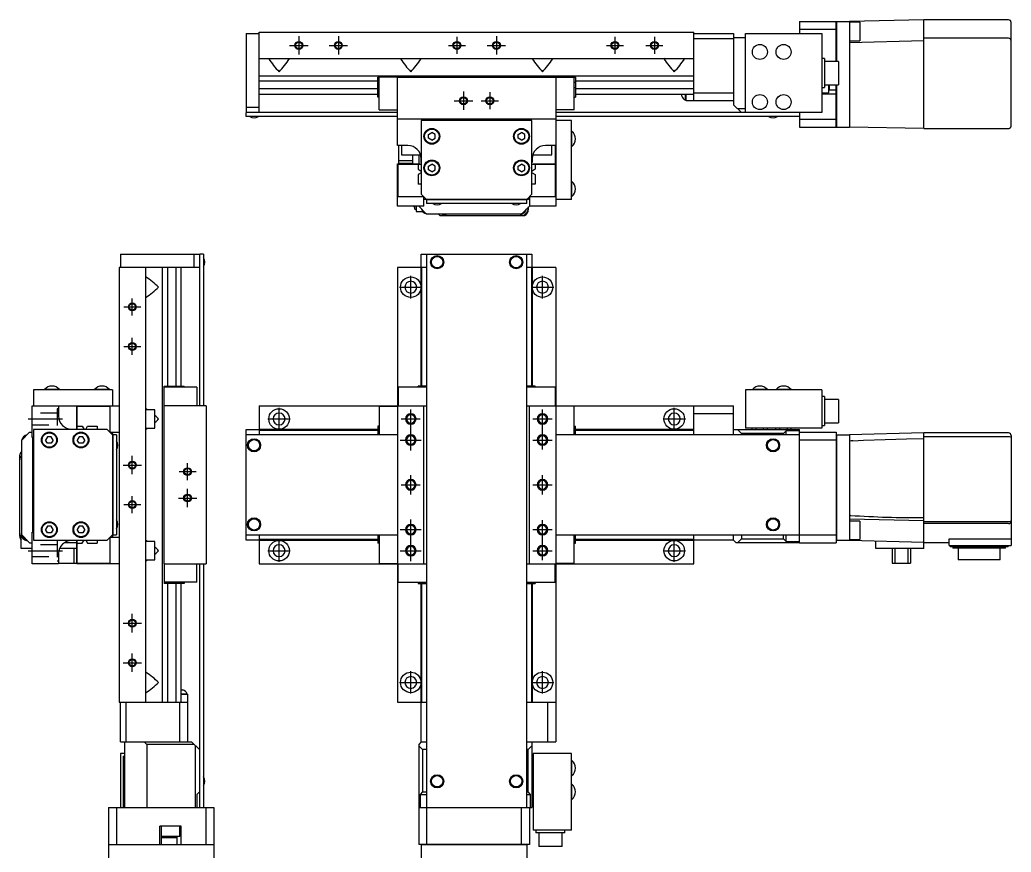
# Model space of a CAD drawing. Extents: x 0 to 766, y -8 to 482.
# Drawn here: x 0 to 376.3, y 166.3 to 482.2 of the extents above; entities that cross this region are included whole.
import ezdxf

# ---------------------------------------------------------------- set-up
doc = ezdxf.new("R2010")
doc.units = 0
doc.header["$LTSCALE"] = 0.5
doc.linetypes.add('CENTER', pattern=[50.8, 31.75, -6.35, 6.35, -6.35])
doc.linetypes.add('DASHED', pattern=[19.05, 12.7, -6.35])
for name, color, linetype in [('MSM_CENTER', 1, 'CENTER'), ('MSM_CONTINUOUS', 7, 'CONTINUOUS'), ('MSM_DASHED', 4, 'DASHED'), ('MSM_NARROW', 5, 'CONTINUOUS')]:
    doc.layers.add(name, color=color, linetype=linetype)

msp = doc.modelspace()

# ---------------------------------------------------------------- linework, layer by layer
at = {"layer": 'MSM_CENTER'}
for p, q in [((105.91, 475.98), (105.91, 468.98)), ((120.91, 475.98), (120.91, 468.98)), ((165.91, 475.7), (165.91, 469.25)), ((180.91, 475.98), (180.91, 468.98)), ((225.91, 475.7), (225.91, 469.25)), ((240.91, 475.7), (240.91, 469.25)), ((102.41, 472.48), (109.41, 472.48)), ((117.41, 472.48), (124.41, 472.48)), ((162.68, 472.48), (169.14, 472.48)), ((177.41, 472.48), (184.41, 472.48)), ((222.68, 472.48), (229.14, 472.48)), ((237.68, 472.48), (244.14, 472.48)), ((168.41, 454.98), (168.41, 447.98)), ((178.41, 454.7), (178.41, 448.25)), ((164.91, 451.48), (171.91, 451.48)), ((175.18, 451.48), (181.64, 451.48)), ((148.41, 376.47), (148.41, 384.97)), ((198.41, 376.47), (198.41, 384.97)), ((144.16, 380.72), (152.66, 380.72)), ((194.16, 380.72), (202.66, 380.72)), ((42.7, 369.99), (42.7, 376.45)), ((39.47, 373.22), (45.93, 373.22)), ((42.7, 354.99), (42.7, 361.45)), ((39.47, 358.22), (45.93, 358.22)), ((98.41, 326.47), (98.41, 334.97)), ((248.41, 326.47), (248.41, 334.97)), ((148.41, 318.72), (148.41, 334.34)), ((198.41, 319.1), (198.41, 334.34)), ((3.2, 330.72), (16.2, 330.72)), ((94.16, 330.72), (102.66, 330.72)), ((144.79, 330.72), (152.03, 330.72)), ((194.79, 330.72), (202.03, 330.72)), ((244.16, 330.72), (252.66, 330.72)), ((144.41, 322.72), (152.41, 322.72)), ((194.79, 322.72), (202.03, 322.72)), ((42.7, 309.72), (42.7, 316.72)), ((39.2, 313.22), (46.2, 313.22)), ((63.7, 307.49), (63.7, 313.95)), ((60.47, 310.72), (66.93, 310.72)), ((148.41, 302.1), (148.41, 309.34)), ((198.41, 302.1), (198.41, 309.34)), ((144.79, 305.72), (152.03, 305.72)), ((194.79, 305.72), (202.03, 305.72)), ((42.7, 294.99), (42.7, 301.45)), ((63.7, 297.22), (63.7, 304.22)), ((39.47, 298.22), (45.93, 298.22)), ((60.2, 300.72), (67.2, 300.72)), ((148.41, 276.72), (148.41, 292.72)), ((198.41, 277.1), (198.41, 292.34)), ((144.41, 288.72), (152.41, 288.72)), ((194.79, 288.72), (202.03, 288.72)), ((98.41, 276.47), (98.41, 284.97)), ((248.41, 276.47), (248.41, 284.97)), ((3.2, 280.72), (16.2, 280.72)), ((94.16, 280.72), (102.66, 280.72)), ((144.41, 280.72), (152.41, 280.72)), ((194.79, 280.72), (202.03, 280.72)), ((244.16, 280.72), (252.66, 280.72)), ((42.7, 249.72), (42.7, 256.72)), ((39.2, 253.22), (46.2, 253.22)), ((42.7, 234.72), (42.7, 241.72)), ((39.2, 238.22), (46.2, 238.22)), ((148.41, 226.47), (148.41, 234.97)), ((198.41, 226.47), (198.41, 234.97)), ((144.16, 230.72), (152.66, 230.72)), ((194.16, 230.72), (202.66, 230.72))]:
    msp.add_line(p, q, dxfattribs=at)
at = {"layer": 'MSM_CONTINUOUS'}
for p, q in [((343.11, 482.18), (314.91, 481.48)), ((375.31, 482.18), (343.11, 482.18)), ((343.11, 440.98), (343.11, 482.18)), ((295.91, 481.48), (309.91, 481.48)), ((295.91, 481.48), (295.91, 476.98)), ((309.91, 478.48), (295.91, 478.48)), ((309.91, 481.38), (310.01, 481.48)), ((309.91, 466.4), (309.91, 481.48)), ((310.01, 481.48), (314.91, 481.48)), ((310.01, 481.48), (310.01, 466.4)), ((314.91, 481.48), (314.91, 441.48)), ((318.91, 481.24), (314.91, 481.24)), ((318.91, 481.24), (318.91, 474.24)), ((376.31, 441.98), (376.31, 481.18)), ((85.91, 476.98), (90.91, 476.98)), ((85.91, 476.98), (85.91, 446.98)), ((90.91, 477.48), (255.91, 477.48)), ((90.91, 446.98), (90.91, 477.48)), ((255.91, 451.48), (255.91, 477.48)), ((255.91, 476.98), (270.91, 476.98)), ((270.91, 474.98), (255.91, 474.98)), ((270.91, 476.98), (270.91, 449.98)), ((270.91, 475.48), (275.41, 475.48)), ((275.41, 446.98), (275.41, 476.98)), ((275.41, 476.98), (304.41, 476.98)), ((304.41, 476.98), (304.41, 446.98)), ((314.91, 474.24), (318.91, 474.24)), ((343.11, 474.18), (314.91, 473.48)), ((375.31, 475.18), (343.11, 475.18)), ((90.91, 467.48), (255.91, 467.48)), ((94.67, 467.48), (94.51, 467.35)), ((102.15, 467.48), (102.31, 467.35)), ((144.67, 467.48), (144.51, 467.35)), ((152.15, 467.48), (152.31, 467.35)), ((194.67, 467.48), (194.51, 467.35)), ((202.15, 467.48), (202.31, 467.35)), ((244.67, 467.48), (244.51, 467.35)), ((252.15, 467.48), (252.31, 467.35)), ((305.41, 467.48), (304.41, 467.48)), ((305.41, 467.48), (305.41, 456.48)), ((310.71, 466.4), (305.41, 466.4)), ((310.71, 466.4), (310.71, 457.55)), ((90.91, 460.98), (255.91, 460.98)), ((135.91, 452.78), (135.91, 460.38)), ((143.41, 460.38), (135.91, 460.38)), ((136.41, 447.98), (136.41, 460.38)), ((143.41, 460.48), (203.41, 460.48)), ((143.41, 434.48), (143.41, 460.48)), ((203.41, 460.48), (203.41, 411.48)), ((203.41, 460.38), (210.91, 460.38)), ((210.41, 447.98), (210.41, 460.38)), ((210.91, 460.38), (210.91, 452.78)), ((90.91, 459.01), (135.91, 459.01)), ((135.91, 455.94), (90.91, 455.94)), ((136.41, 458.5), (135.91, 458.5)), ((136.41, 456.45), (135.91, 456.45)), ((210.41, 458.5), (210.91, 458.5)), ((210.41, 456.45), (210.91, 456.45)), ((210.91, 459.01), (255.91, 459.01)), ((255.91, 455.94), (210.91, 455.94)), ((304.41, 456.48), (305.41, 456.48)), ((305.41, 457.55), (310.71, 457.55)), ((306.91, 457.55), (306.91, 454.48)), ((306.91, 456.48), (307.41, 456.48)), ((306.91, 455.58), (309.91, 455.58)), ((307.41, 455.58), (307.41, 457.55)), ((309.91, 441.48), (309.91, 457.55)), ((310.01, 457.55), (310.01, 441.48)), ((90.91, 453.98), (135.91, 453.98)), ((136.41, 452.78), (135.91, 452.78)), ((210.41, 452.78), (210.91, 452.78)), ((210.91, 453.98), (255.91, 453.98)), ((251.26, 453.25), (251.26, 453.98)), ((252.71, 451.63), (252.71, 453.98)), ((252.71, 451.63), (252.91, 451.63)), ((252.91, 451.48), (252.91, 453.98)), ((255.91, 454.48), (270.91, 454.48)), ((304.41, 454.48), (306.91, 454.48)), ((309.91, 453.98), (304.41, 453.98)), ((85.91, 448.98), (90.91, 448.98)), ((136.41, 447.98), (143.41, 447.98)), ((210.41, 447.98), (203.41, 447.98)), ((270.91, 451.48), (252.91, 451.48)), ((270.91, 449.98), (273.91, 446.98)), ((272.41, 448.48), (275.41, 448.48)), ((85.91, 446.88), (86.01, 446.98)), ((143.41, 446.98), (85.91, 446.98)), ((85.91, 445.48), (85.91, 446.88)), ((143.41, 445.48), (85.91, 445.48)), ((203.41, 444.48), (143.41, 444.48)), ((155.41, 444.48), (155.41, 444.18)), ((155.41, 444.18), (191.41, 444.18)), ((191.41, 444.18), (191.41, 444.48)), ((304.41, 446.98), (203.41, 446.98)), ((295.91, 445.48), (203.41, 445.48)), ((295.91, 446.88), (295.81, 446.98)), ((295.91, 446.98), (295.91, 441.48)), ((295.91, 444.48), (309.91, 444.48)), ((194.41, 443.98), (152.41, 443.98)), ((152.41, 443.98), (152.41, 415.98)), ((194.41, 415.98), (194.41, 443.98)), ((209.41, 443.98), (203.41, 443.98)), ((209.41, 413.98), (209.41, 443.98)), ((295.91, 441.48), (309.91, 441.48)), ((310.01, 441.48), (309.91, 441.58)), ((310.01, 441.48), (314.96, 441.48)), ((343.11, 440.98), (314.91, 441.48)), ((343.11, 440.98), (375.31, 440.98)), ((375.31, 440.98), (375.36, 440.98)), ((375.36, 440.98), (375.41, 440.98)), ((375.41, 440.98), (375.45, 440.99)), ((375.45, 440.99), (375.5, 440.99)), ((375.5, 440.99), (375.55, 441)), ((375.55, 441), (375.59, 441.02)), ((375.59, 441.02), (375.64, 441.03)), ((375.64, 441.03), (375.67, 441.04)), ((375.67, 441.04), (375.7, 441.05)), ((375.7, 441.05), (375.73, 441.07)), ((375.73, 441.07), (375.76, 441.08)), ((375.76, 441.08), (375.79, 441.1)), ((375.79, 441.1), (375.82, 441.11)), ((375.82, 441.11), (375.84, 441.13)), ((375.84, 441.13), (375.87, 441.15)), ((375.87, 441.15), (375.9, 441.17)), ((375.9, 441.17), (375.93, 441.19)), ((375.93, 441.19), (375.95, 441.21)), ((375.95, 441.21), (375.98, 441.23)), ((375.98, 441.23), (376, 441.25)), ((376, 441.25), (376.02, 441.27)), ((376.02, 441.27), (376.05, 441.3)), ((376.05, 441.3), (376.07, 441.32)), ((376.07, 441.32), (376.09, 441.35)), ((376.09, 441.35), (376.11, 441.37)), ((376.11, 441.37), (376.13, 441.4)), ((376.13, 441.4), (376.15, 441.43)), ((376.15, 441.43), (376.17, 441.46)), ((376.17, 441.46), (376.19, 441.5)), ((376.19, 441.5), (376.21, 441.54)), ((376.21, 441.54), (376.23, 441.57)), ((376.23, 441.57), (376.24, 441.61)), ((376.24, 441.61), (376.26, 441.65)), ((376.26, 441.65), (376.27, 441.69)), ((376.27, 441.69), (376.28, 441.73)), ((376.28, 441.73), (376.29, 441.76)), ((376.29, 441.79), (376.3, 441.82)), ((376.29, 441.76), (376.29, 441.79)), ((376.3, 441.85), (376.31, 441.88)), ((376.3, 441.82), (376.3, 441.85)), ((376.31, 441.97), (376.31, 441.98)), ((376.31, 441.94), (376.31, 441.97)), ((376.31, 441.91), (376.31, 441.94)), ((376.31, 441.88), (376.31, 441.91)), ((155.16, 438.7), (156.41, 439.42)), ((155.16, 437.25), (155.16, 438.7)), ((156.41, 436.53), (155.16, 437.25)), ((157.66, 438.7), (156.41, 439.42)), ((156.41, 436.53), (157.66, 437.25)), ((157.66, 437.25), (157.66, 438.7)), ((189.16, 438.7), (190.41, 439.42)), ((189.16, 437.25), (189.16, 438.7)), ((190.41, 436.53), (189.16, 437.25)), ((191.66, 438.7), (190.41, 439.42)), ((190.41, 436.53), (191.66, 437.25)), ((191.66, 437.25), (191.66, 438.7)), ((209.57, 439.83), (209.41, 439.83)), ((209.57, 434.13), (209.57, 439.83)), ((147.31, 434.48), (143.41, 434.48)), ((143.71, 434.48), (143.71, 427.68)), ((144.91, 434.48), (144.91, 430.98)), ((203.41, 434.48), (199.51, 434.48)), ((201.91, 430.98), (201.91, 434.48)), ((203.31, 427.48), (203.31, 434.48)), ((209.41, 434.13), (209.57, 434.13)), ((144.91, 430.98), (151.91, 430.98)), ((149.21, 427.48), (149.21, 430.98)), ((151.41, 430.98), (151.41, 427.48)), ((151.91, 430.98), (151.91, 431.43)), ((152.31, 427.98), (152.31, 429.48)), ((194.51, 429.48), (194.51, 427.98)), ((194.91, 431.43), (194.91, 430.98)), ((194.91, 430.98), (201.91, 430.98)), ((143.41, 427.48), (152.01, 427.48)), ((143.41, 411.48), (143.41, 427.48)), ((143.61, 414.98), (143.61, 427.38)), ((143.61, 427.38), (152.41, 427.38)), ((149.21, 428.68), (143.71, 428.68)), ((149.21, 427.68), (143.71, 427.68)), ((144.91, 427.48), (144.91, 427.68)), ((151.21, 427.38), (151.21, 425.5)), ((151.21, 425.5), (152.41, 424.81)), ((152.01, 427.48), (152.01, 427.38)), ((152.31, 427.98), (152.41, 427.98)), ((155.16, 426.7), (156.41, 427.42)), ((155.16, 425.25), (155.16, 426.7)), ((156.41, 424.53), (155.16, 425.25)), ((157.66, 426.7), (156.41, 427.42)), ((156.41, 424.53), (157.66, 425.25)), ((157.66, 425.25), (157.66, 426.7)), ((189.16, 426.7), (190.41, 427.42)), ((189.16, 425.25), (189.16, 426.7)), ((190.41, 424.53), (189.16, 425.25)), ((191.66, 426.7), (190.41, 427.42)), ((190.41, 424.53), (191.66, 425.25)), ((191.66, 425.25), (191.66, 426.7)), ((194.41, 427.98), (194.51, 427.98)), ((194.41, 427.38), (203.21, 427.38)), ((195.61, 425.5), (194.42, 424.81)), ((194.81, 427.48), (203.41, 427.48)), ((194.81, 427.38), (194.81, 427.48)), ((195.61, 427.38), (195.61, 425.5)), ((203.21, 427.38), (203.21, 414.98)), ((152.41, 424.14), (151.21, 423.45)), ((151.21, 423.45), (151.21, 419.78)), ((194.42, 424.14), (195.61, 423.45)), ((195.61, 423.45), (195.61, 419.78)), ((152.41, 419.78), (151.21, 419.78)), ((195.61, 419.78), (194.41, 419.78)), ((209.57, 420.83), (209.41, 420.83)), ((209.57, 415.13), (209.57, 420.83)), ((153.41, 414.98), (143.61, 414.98)), ((152.41, 415.98), (154.41, 413.98)), ((153.41, 414.78), (153.61, 414.78)), ((153.41, 411.48), (153.41, 414.78)), ((192.91, 413.98), (153.41, 413.98)), ((154.41, 413.98), (154.41, 412.48)), ((192.41, 413.98), (194.41, 415.98)), ((192.41, 412.48), (192.41, 413.98)), ((193.41, 414.48), (192.91, 413.98)), ((193.21, 414.78), (193.41, 414.78)), ((203.21, 414.98), (193.41, 414.98)), ((193.41, 414.78), (193.41, 411.48)), ((209.41, 413.98), (203.41, 413.98)), ((209.41, 415.13), (209.57, 415.13)), ((153.41, 411.48), (143.41, 411.48)), ((149.41, 411.48), (149.41, 411.3)), ((149.41, 411.3), (149.91, 411.3)), ((149.91, 410.3), (149.91, 411.48)), ((149.91, 410.3), (150.41, 410.3)), ((150.41, 411.48), (150.41, 409.48)), ((154.41, 408.48), (151.41, 411.48)), ((192.41, 413.88), (154.41, 413.88)), ((192.41, 412.48), (154.41, 412.48)), ((190.41, 408.48), (193.41, 411.48)), ((193.11, 410.28), (193.11, 411.18)), ((203.41, 411.48), (193.41, 411.48)), ((150.41, 409.48), (152.91, 409.48)), ((190.41, 408.48), (154.41, 408.48)), ((159.46, 407.98), (191.59, 407.98)), ((160.99, 407.98), (161.09, 408.05)), ((161.09, 408.05), (161.51, 408.36)), ((161.51, 408.36), (161.59, 408.4)), ((161.59, 408.4), (161.65, 408.42)), ((161.65, 408.42), (161.7, 408.44)), ((161.7, 408.44), (161.74, 408.45)), ((161.74, 408.45), (161.77, 408.46)), ((161.77, 408.46), (161.8, 408.46)), ((161.8, 408.46), (161.82, 408.47)), ((161.82, 408.47), (161.84, 408.47)), ((161.84, 408.47), (161.85, 408.47)), ((161.85, 408.47), (161.86, 408.47)), ((161.86, 408.47), (161.87, 408.47)), ((161.87, 408.47), (161.88, 408.47)), ((161.88, 408.47), (161.88, 408.47)), ((161.88, 408.47), (161.88, 408.47)), ((161.88, 408.47), (161.89, 408.47)), ((161.89, 408.47), (161.89, 408.48)), ((161.89, 408.48), (161.89, 408.48)), ((161.89, 408.48), (161.89, 408.48)), ((161.89, 408.48), (161.89, 408.48)), ((161.89, 408.48), (161.9, 408.48)), ((161.9, 408.48), (161.9, 408.48)), ((161.9, 408.48), (161.9, 408.48)), ((161.9, 408.48), (161.9, 408.48)), ((161.9, 408.48), (161.9, 408.48)), ((161.9, 408.48), (161.9, 408.48)), ((161.9, 408.48), (161.9, 408.48)), ((161.9, 408.48), (161.9, 408.48)), ((161.9, 408.48), (161.9, 408.48)), ((161.9, 408.48), (161.9, 408.48)), ((161.9, 408.48), (161.9, 408.48)), ((161.9, 408.48), (161.9, 408.48)), ((161.9, 408.48), (161.9, 408.48)), ((161.9, 408.48), (161.91, 408.48)), ((161.91, 408.48), (161.91, 408.48)), ((161.91, 408.48), (161.91, 408.48)), ((161.91, 408.48), (161.91, 408.48)), ((161.91, 408.48), (161.91, 408.48)), ((161.91, 408.48), (161.91, 408.48)), ((161.91, 408.48), (161.91, 408.48)), ((161.91, 408.48), (161.91, 408.48)), ((161.91, 408.48), (161.91, 408.48)), ((161.91, 408.48), (161.91, 408.48)), ((161.91, 408.48), (161.91, 408.48)), ((161.91, 408.48), (161.91, 408.48)), ((189.91, 408.48), (189.91, 408.48)), ((189.91, 408.48), (189.91, 408.48)), ((189.91, 408.48), (189.91, 408.48)), ((189.91, 408.48), (189.92, 408.48)), ((189.92, 408.48), (189.92, 408.48)), ((189.92, 408.48), (189.92, 408.48)), ((189.92, 408.48), (189.92, 408.48)), ((189.92, 408.48), (189.92, 408.48)), ((189.92, 408.48), (189.92, 408.48)), ((189.92, 408.48), (189.92, 408.48)), ((189.92, 408.48), (189.92, 408.48)), ((189.92, 408.48), (189.92, 408.48)), ((189.92, 408.48), (189.92, 408.48)), ((189.92, 408.48), (189.92, 408.48)), ((189.92, 408.48), (189.92, 408.48)), ((189.92, 408.48), (189.93, 408.48)), ((189.93, 408.48), (189.93, 408.48)), ((189.93, 408.48), (189.93, 408.48)), ((189.93, 408.48), (189.93, 408.48)), ((189.93, 408.48), (189.93, 408.48)), ((189.93, 408.48), (189.93, 408.48)), ((189.93, 408.48), (189.94, 408.48)), ((189.94, 408.48), (189.94, 408.48)), ((189.94, 408.48), (189.94, 408.48)), ((189.94, 408.48), (189.94, 408.47)), ((189.94, 408.47), (189.95, 408.47)), ((189.95, 408.47), (189.95, 408.47)), ((189.95, 408.47), (189.95, 408.47)), ((189.95, 408.47), (189.96, 408.47)), ((189.96, 408.47), (189.96, 408.47)), ((189.96, 408.47), (189.97, 408.47)), ((189.97, 408.47), (189.98, 408.47)), ((189.98, 408.47), (189.99, 408.47)), ((189.99, 408.47), (190.02, 408.47)), ((190.02, 408.47), (190.05, 408.47)), ((190.05, 408.47), (190.08, 408.46)), ((190.08, 408.46), (190.13, 408.45)), ((190.13, 408.45), (190.36, 408.38)), ((190.36, 408.38), (190.64, 408.24)), ((190.64, 408.24), (190.86, 408.09)), ((190.86, 408.09), (191.02, 407.98)), ((38.2, 393.22), (38.2, 388.22)), ((38.2, 393.22), (68.2, 393.22)), ((66.2, 388.22), (66.2, 393.22)), ((68.3, 393.22), (68.2, 393.12)), ((68.2, 393.22), (68.2, 335.72)), ((69.7, 393.22), (68.3, 393.22)), ((69.7, 393.22), (69.7, 335.72)), ((152.41, 388.22), (152.41, 393.22)), ((152.41, 393.22), (194.41, 393.22)), ((154.41, 393.22), (154.41, 169.22)), ((192.41, 183.22), (192.41, 393.22)), ((194.41, 393.22), (194.41, 388.22)), ((37.7, 388.22), (37.7, 223.22)), ((68.2, 388.22), (37.7, 388.22)), ((47.7, 388.22), (47.7, 223.22)), ((54.2, 223.22), (54.2, 388.22)), ((56.16, 343.22), (56.16, 388.22)), ((59.24, 388.22), (59.24, 343.22)), ((61.2, 343.22), (61.2, 388.22)), ((154.41, 388.22), (143.41, 388.22)), ((143.41, 388.22), (143.41, 223.22)), ((152.31, 343.22), (152.31, 388.22)), ((152.61, 343.22), (152.61, 388.22)), ((203.41, 388.22), (192.41, 388.22)), ((194.21, 388.22), (194.21, 343.22)), ((194.51, 388.22), (194.51, 343.22)), ((203.41, 388.22), (203.41, 208.22)), ((47.7, 384.46), (47.83, 384.62)), ((47.7, 376.98), (47.83, 376.82)), ((54.8, 343.22), (62.4, 343.22)), ((54.8, 335.72), (54.8, 343.22)), ((67.2, 342.72), (54.8, 342.72)), ((56.68, 342.72), (56.68, 343.22)), ((58.72, 342.72), (58.72, 343.22)), ((62.4, 342.72), (62.4, 343.22)), ((67.2, 342.72), (67.2, 335.72)), ((154.41, 342.72), (143.61, 342.72)), ((143.61, 342.72), (143.61, 335.72)), ((154.41, 343.22), (151.21, 343.22)), ((151.21, 342.72), (151.21, 343.22)), ((195.61, 343.22), (192.41, 343.22)), ((203.21, 342.72), (192.41, 342.72)), ((195.61, 342.72), (195.61, 343.22)), ((203.21, 342.72), (203.21, 335.72)), ((5.2, 341.72), (5.2, 335.72)), ((35.2, 341.72), (5.2, 341.72)), ((15.05, 341.88), (9.35, 341.88)), ((9.35, 341.88), (9.35, 341.72)), ((15.05, 341.72), (15.05, 341.88)), ((34.05, 341.88), (28.35, 341.88)), ((28.35, 341.88), (28.35, 341.72)), ((34.05, 341.72), (34.05, 341.88)), ((35.2, 341.72), (35.2, 335.72)), ((275.41, 341.72), (275.41, 327.22)), ((304.41, 341.72), (275.41, 341.72)), ((283.76, 341.88), (278.06, 341.88)), ((278.06, 341.88), (278.06, 341.72)), ((283.76, 341.72), (283.76, 341.88)), ((292.76, 341.88), (287.06, 341.88)), ((287.06, 341.88), (287.06, 341.72)), ((292.76, 341.72), (292.76, 341.88)), ((304.41, 341.72), (304.41, 327.22)), ((305.41, 339.22), (304.41, 339.22)), ((305.41, 339.22), (305.41, 328.22)), ((4.7, 323.72), (4.7, 335.72)), ((4.7, 335.72), (37.7, 335.72)), ((14.7, 335.72), (14.7, 331.82)), ((21.7, 335.62), (14.7, 335.62)), ((21.7, 327.12), (21.7, 335.72)), ((21.8, 335.52), (34.2, 335.52)), ((21.8, 326.72), (21.8, 335.52)), ((34.2, 335.52), (34.2, 325.72)), ((70.7, 335.72), (54.7, 335.72)), ((54.7, 335.72), (54.7, 275.72)), ((70.7, 335.72), (70.7, 275.72)), ((90.91, 335.72), (90.91, 324.72)), ((90.91, 335.72), (154.41, 335.72)), ((136.41, 335.52), (136.41, 324.72)), ((136.41, 335.52), (143.41, 335.52)), ((153.41, 275.72), (153.41, 335.72)), ((192.41, 335.72), (270.91, 335.72)), ((193.41, 275.72), (193.41, 335.72)), ((210.41, 335.52), (203.41, 335.52)), ((210.41, 324.72), (210.41, 335.52)), ((255.91, 324.72), (255.91, 335.72)), ((270.91, 324.72), (270.91, 335.72)), ((310.71, 338.15), (305.41, 338.15)), ((310.71, 338.15), (310.71, 329.3)), ((47.7, 334.46), (47.83, 334.62)), ((51.2, 334.22), (47.7, 334.22)), ((51.2, 327.22), (51.2, 334.22)), ((270.91, 332.72), (255.91, 332.72)), ((21.8, 327.92), (23.68, 327.92)), ((23.68, 327.92), (24.36, 326.73)), ((25.04, 326.73), (25.72, 327.92)), ((25.72, 327.92), (29.4, 327.92)), ((29.4, 327.92), (29.4, 326.72)), ((136.41, 327.92), (135.91, 327.92)), ((135.91, 327.92), (135.91, 324.72)), ((210.41, 327.92), (210.91, 327.92)), ((210.91, 324.72), (210.91, 327.92)), ((304.41, 328.22), (305.41, 328.22)), ((305.41, 329.3), (310.71, 329.3)), ((3.7, 325.72), (0.7, 322.72)), ((3.7, 325.72), (4.7, 325.72)), ((5, 323.72), (4.7, 323.72)), ((5, 287.72), (5, 323.72)), ((5.2, 326.72), (5.2, 284.72)), ((33.2, 326.72), (5.2, 326.72)), ((10.48, 323.97), (9.76, 322.72)), ((11.92, 323.97), (10.48, 323.97)), ((12.64, 322.72), (11.92, 323.97)), ((19.7, 326.82), (21.2, 326.82)), ((21.2, 326.72), (21.2, 326.82)), ((21.8, 327.12), (21.7, 327.12)), ((22.48, 323.97), (21.76, 322.72)), ((23.92, 323.97), (22.48, 323.97)), ((24.64, 322.72), (23.92, 323.97)), ((35.2, 324.72), (33.2, 326.72)), ((34.4, 325.52), (34.4, 325.72)), ((34.4, 325.72), (37.7, 325.72)), ((34.7, 325.72), (35.2, 325.22)), ((35.2, 325.22), (35.2, 285.72)), ((36.7, 324.72), (35.2, 324.72)), ((35.3, 324.72), (35.3, 286.72)), ((36.7, 324.72), (36.7, 286.72)), ((47.7, 327.22), (51.2, 327.22)), ((47.7, 326.98), (47.83, 326.82)), ((85.91, 326.72), (90.91, 326.72)), ((85.91, 284.72), (85.91, 326.72)), ((143.41, 324.72), (85.91, 324.72)), ((90.91, 326.82), (135.91, 326.82)), ((90.91, 326.52), (135.91, 326.52)), ((295.91, 324.72), (203.41, 324.72)), ((210.91, 326.82), (255.91, 326.82)), ((210.91, 326.52), (255.91, 326.52)), ((270.91, 326.72), (295.91, 326.72)), ((272.41, 326.72), (273.91, 325.22)), ((289.91, 325.22), (273.91, 325.22)), ((273.91, 325.22), (273.91, 324.72)), ((304.41, 327.22), (275.41, 327.22)), ((278.02, 326.72), (278.02, 327.22)), ((279.47, 326.72), (279.47, 327.22)), ((282.35, 326.72), (282.35, 327.22)), ((283.8, 326.72), (283.8, 327.22)), ((287.02, 326.72), (287.02, 327.22)), ((288.47, 326.72), (288.47, 327.22)), ((290.91, 326.22), (289.91, 325.22)), ((289.91, 324.72), (289.91, 325.22)), ((290.91, 324.72), (290.91, 326.22)), ((295.91, 326.22), (290.91, 326.22)), ((291.35, 326.72), (291.35, 327.22)), ((292.8, 326.72), (292.8, 327.22)), ((295.91, 283.72), (295.91, 326.72)), ((295.91, 325.72), (309.91, 325.72)), ((309.91, 325.72), (309.91, 283.72)), ((310.01, 324.72), (309.91, 324.62)), ((310.01, 324.72), (314.91, 324.72)), ((310.01, 324.72), (310.01, 284.72)), ((343.11, 325.42), (314.91, 324.72)), ((314.91, 324.72), (314.91, 284.72)), ((375.31, 325.42), (343.11, 325.42)), ((343.11, 281.52), (343.11, 325.42)), ((375.31, 323.9), (343.11, 323.9)), ((376.15, 323.8), (376.24, 323.76)), ((376.24, 323.76), (376.31, 323.68)), ((376.31, 324.42), (376.31, 282.72)), ((376.31, 323.68), (376.31, 323.67)), ((0.7, 286.72), (0.7, 322.72)), ((10.48, 321.47), (9.76, 322.72)), ((11.92, 321.47), (10.48, 321.47)), ((12.64, 322.72), (11.92, 321.47)), ((22.48, 321.47), (21.76, 322.72)), ((23.92, 321.47), (22.48, 321.47)), ((24.64, 322.72), (23.92, 321.47)), ((309.91, 322.72), (295.91, 322.72)), ((314.91, 322.22), (315.01, 322.28)), ((316.24, 322.44), (320.3, 322.67)), ((320.3, 322.67), (328.43, 322.95)), ((328.43, 322.95), (336.56, 323.18)), ((336.56, 323.18), (343.11, 323.34)), ((0, 286.22), (0, 316.92)), ((314.93, 294.2), (314.91, 294.22)), ((315.03, 294.17), (314.93, 294.2)), ((315.18, 294.15), (315.03, 294.17)), ((315.31, 294.13), (315.18, 294.15)), ((10.48, 289.97), (9.76, 288.72)), ((11.92, 289.97), (10.48, 289.97)), ((12.64, 288.72), (11.92, 289.97)), ((22.48, 289.97), (21.76, 288.72)), ((23.92, 289.97), (22.48, 289.97)), ((24.64, 288.72), (23.92, 289.97)), ((343.11, 292.02), (314.91, 292.72)), ((318.91, 291.96), (314.91, 291.96)), ((318.91, 291.96), (318.91, 284.96)), ((343.11, 291.77), (375.31, 291.77)), ((375.31, 291.02), (343.11, 291.02)), ((376.12, 291.89), (376.22, 291.95)), ((376.22, 291.95), (376.29, 292.03)), ((376.29, 292.03), (376.31, 292.12)), ((0.5, 281.52), (0.5, 286.58)), ((3.7, 283.72), (0.7, 286.72)), ((4.7, 275.72), (4.7, 287.72)), ((4.7, 287.72), (5, 287.72)), ((10.48, 287.47), (9.76, 288.72)), ((11.92, 287.47), (10.48, 287.47)), ((12.64, 288.72), (11.92, 287.47)), ((22.48, 287.47), (21.76, 288.72)), ((23.92, 287.47), (22.48, 287.47)), ((24.64, 288.72), (23.92, 287.47)), ((33.2, 284.72), (35.2, 286.72)), ((35.2, 286.72), (36.7, 286.72)), ((85.91, 286.72), (143.41, 286.72)), ((90.91, 286.72), (90.91, 275.72)), ((135.91, 286.72), (135.91, 283.52)), ((136.41, 286.72), (136.41, 275.92)), ((203.41, 286.72), (309.91, 286.72)), ((210.41, 275.92), (210.41, 286.72)), ((210.91, 283.52), (210.91, 286.72)), ((255.91, 275.72), (255.91, 286.72)), ((270.91, 284.72), (270.91, 286.72)), ((273.91, 286.72), (273.91, 285.22)), ((289.91, 285.22), (289.91, 286.72)), ((290.91, 284.22), (290.91, 286.72)), ((3.7, 283.72), (4.7, 283.72)), ((5.2, 284.72), (33.2, 284.72)), ((21.7, 283.72), (16.84, 283.72)), ((21.2, 284.62), (19.7, 284.62)), ((21.2, 284.62), (21.2, 284.72)), ((21.7, 275.72), (21.7, 284.32)), ((21.7, 284.32), (21.8, 284.32)), ((21.8, 275.92), (21.8, 284.72)), ((21.8, 283.52), (23.68, 283.52)), ((23.68, 283.52), (24.36, 284.72)), ((25.04, 284.72), (25.72, 283.52)), ((25.72, 283.52), (29.4, 283.52)), ((29.4, 284.72), (29.4, 283.52)), ((34.2, 285.72), (34.2, 275.92)), ((34.4, 285.72), (34.4, 285.92)), ((37.7, 285.72), (34.4, 285.72)), ((47.7, 284.46), (47.83, 284.62)), ((51.2, 284.22), (47.7, 284.22)), ((51.2, 277.22), (51.2, 284.22)), ((90.91, 284.72), (85.91, 284.72)), ((135.91, 284.92), (90.91, 284.92)), ((135.91, 284.62), (90.91, 284.62)), ((136.41, 283.52), (135.91, 283.52)), ((210.41, 283.52), (210.91, 283.52)), ((255.91, 284.92), (210.91, 284.92)), ((255.91, 284.62), (210.91, 284.62)), ((270.91, 284.72), (255.91, 284.72)), ((270.91, 284.72), (271.91, 283.72)), ((295.81, 283.72), (271.91, 283.72)), ((273.91, 285.22), (272.41, 283.72)), ((273.91, 285.22), (289.91, 285.22)), ((289.91, 285.22), (290.91, 284.22)), ((290.91, 284.22), (295.81, 284.22)), ((295.81, 284.22), (295.91, 284.36)), ((295.81, 283.72), (295.81, 284.22)), ((295.91, 283.82), (295.81, 283.72)), ((295.91, 283.72), (309.91, 283.72)), ((309.91, 284.82), (310.01, 284.72)), ((310.01, 284.72), (314.91, 284.72)), ((314.91, 284.96), (318.91, 284.96)), ((314.91, 284.72), (343.11, 284.02)), ((324.96, 281.52), (324.96, 284.47)), ((352.81, 283.72), (343.11, 283.72)), ((352.81, 282.72), (352.81, 285.22)), ((352.81, 285.22), (376.31, 285.22)), ((352.81, 282.72), (376.31, 282.72)), ((353.17, 282.72), (353.17, 282.22)), ((375.16, 282.22), (375.16, 282.72)), ((4.7, 281.52), (0.5, 281.52)), ((14.7, 279.62), (14.7, 275.72)), ((21.7, 281.52), (15.08, 281.52)), ((20.5, 281.52), (20.5, 276.02)), ((21.5, 281.52), (21.5, 276.02)), ((343.11, 281.52), (324.96, 281.52)), ((331.11, 281.52), (331.11, 276.02)), ((332.11, 281.52), (332.11, 276.02)), ((337.11, 281.52), (337.11, 276.02)), ((338.11, 281.52), (338.11, 276.02)), ((375.16, 282.22), (353.17, 282.22)), ((354.17, 282.22), (354.17, 281.72)), ((374.16, 281.72), (354.17, 281.72)), ((356.17, 281.72), (356.17, 277.22)), ((372.16, 277.22), (372.16, 281.72)), ((374.16, 281.72), (374.16, 282.22)), ((14.7, 275.72), (4.7, 275.72)), ((14.7, 276.02), (21.5, 276.02)), ((21.7, 277.22), (21.5, 277.22)), ((37.7, 275.72), (21.7, 275.72)), ((34.2, 275.92), (21.8, 275.92)), ((47.7, 277.22), (51.2, 277.22)), ((47.7, 276.98), (47.83, 276.82)), ((54.7, 275.72), (70.7, 275.72)), ((54.8, 275.72), (54.8, 268.22)), ((67.2, 268.72), (67.2, 275.72)), ((68.2, 275.72), (68.2, 183.22)), ((69.7, 275.72), (69.7, 183.22)), ((90.91, 275.72), (154.41, 275.72)), ((136.41, 275.92), (143.41, 275.92)), ((143.61, 268.72), (143.61, 275.72)), ((192.41, 275.72), (255.91, 275.72)), ((203.21, 268.72), (203.21, 275.72)), ((210.41, 275.92), (203.41, 275.92)), ((331.11, 276.02), (338.11, 276.02)), ((372.16, 277.22), (356.17, 277.22)), ((67.2, 268.72), (54.8, 268.72)), ((62.4, 268.22), (54.8, 268.22)), ((56.16, 223.22), (56.16, 268.22)), ((56.68, 268.72), (56.68, 268.22)), ((58.72, 268.72), (58.72, 268.22)), ((59.24, 268.22), (59.24, 223.22)), ((61.2, 223.22), (61.2, 268.22)), ((62.4, 268.72), (62.4, 268.22)), ((143.61, 268.72), (154.41, 268.72)), ((151.21, 268.72), (151.21, 268.22)), ((151.21, 268.22), (154.41, 268.22)), ((152.31, 223.22), (152.31, 268.22)), ((152.61, 223.22), (152.61, 268.22)), ((192.41, 268.72), (203.21, 268.72)), ((192.41, 268.22), (195.61, 268.22)), ((194.21, 268.22), (194.21, 223.22)), ((194.51, 268.22), (194.51, 223.22)), ((195.61, 268.72), (195.61, 268.22)), ((47.7, 234.46), (47.83, 234.62)), ((47.7, 226.98), (47.83, 226.82)), ((61.2, 227.87), (61.92, 227.87)), ((61.2, 226.42), (63.55, 226.42)), ((61.2, 226.22), (63.7, 226.22)), ((63.55, 226.22), (63.55, 226.42)), ((63.7, 226.22), (63.7, 208.22)), ((37.7, 223.22), (63.7, 223.22)), ((38.2, 208.22), (38.2, 223.22)), ((40.2, 223.22), (40.2, 208.22)), ((60.7, 208.22), (60.7, 223.22)), ((143.41, 223.22), (154.41, 223.22)), ((152.41, 208.22), (152.41, 223.22)), ((192.41, 223.22), (203.41, 223.22)), ((200.41, 208.22), (200.41, 223.22)), ((38.2, 208.22), (65.2, 208.22)), ((39.7, 208.22), (39.7, 183.32)), ((47.2, 208.22), (48.2, 207.22)), ((48.2, 207.22), (48.2, 183.32)), ((66.2, 207.22), (48.2, 207.22)), ((68.2, 205.22), (65.2, 208.22)), ((152.41, 208.22), (151.41, 207.22)), ((151.41, 207.22), (151.41, 183.32)), ((152.41, 208.22), (154.41, 208.22)), ((192.41, 208.22), (203.41, 208.22)), ((194.41, 208.22), (194.41, 183.22)), ((39.7, 203.72), (38.2, 203.72)), ((38.2, 203.72), (38.2, 183.22)), ((66.7, 183.32), (66.7, 206.72)), ((152.91, 205.22), (151.41, 206.72)), ((152.91, 205.22), (152.91, 189.22)), ((154.41, 205.22), (152.91, 205.22)), ((192.91, 205.22), (192.41, 205.22)), ((194.41, 206.72), (192.91, 205.22)), ((192.91, 189.22), (192.91, 205.22)), ((209.41, 203.72), (194.91, 203.72)), ((194.91, 203.72), (194.91, 174.72)), ((209.41, 174.72), (209.41, 203.72)), ((39.2, 202.72), (39.2, 183.22)), ((39.2, 202.72), (39.7, 202.72)), ((194.41, 201.11), (194.91, 201.11)), ((194.41, 199.66), (194.91, 199.66)), ((209.57, 201.07), (209.41, 201.07)), ((209.57, 195.37), (209.57, 201.07)), ((194.41, 196.78), (194.91, 196.78)), ((194.41, 195.33), (194.91, 195.33)), ((194.41, 192.11), (194.91, 192.11)), ((209.41, 195.37), (209.57, 195.37)), ((209.57, 192.07), (209.41, 192.07)), ((209.57, 186.37), (209.57, 192.07)), ((68.2, 189.22), (67.2, 188.22)), ((67.2, 188.22), (67.2, 183.22)), ((152.91, 189.22), (151.91, 188.22)), ((151.91, 188.22), (151.91, 183.32)), ((151.91, 188.22), (154.41, 188.22)), ((152.91, 189.22), (154.41, 189.22)), ((192.41, 189.22), (192.91, 189.22)), ((192.41, 188.22), (193.91, 188.22)), ((193.91, 188.22), (192.91, 189.22)), ((193.91, 183.22), (193.91, 188.22)), ((194.41, 190.66), (194.91, 190.66)), ((194.41, 187.78), (194.91, 187.78)), ((194.41, 186.33), (194.91, 186.33)), ((209.41, 186.37), (209.57, 186.37)), ((33.7, 183.22), (33.7, 169.22)), ((33.7, 183.22), (73.7, 183.22)), ((36.7, 183.22), (36.7, 169.22)), ((39.8, 183.22), (39.7, 183.32)), ((39.7, 183.32), (67.2, 183.32)), ((48.2, 183.32), (48.24, 183.22)), ((66.66, 183.22), (66.7, 183.32)), ((68.3, 183.22), (68.2, 183.32)), ((70.7, 169.22), (70.7, 183.22)), ((73.7, 183.22), (73.7, 169.22)), ((151.41, 183.32), (151.91, 183.32)), ((151.41, 183.32), (151.51, 183.22)), ((151.41, 183.22), (194.41, 183.22)), ((151.41, 183.22), (151.41, 169.22)), ((151.91, 183.32), (152.05, 183.22)), ((190.41, 169.22), (190.41, 183.22)), ((193.41, 183.22), (193.41, 169.22)), ((61.2, 176.22), (53.2, 176.22)), ((53.2, 169.22), (53.2, 176.22)), ((53.7, 176.22), (53.7, 172.22)), ((60.7, 172.22), (60.7, 176.22)), ((61.2, 169.22), (61.2, 176.22)), ((209.41, 174.72), (194.91, 174.72)), ((195.91, 174.72), (195.91, 173.72)), ((206.91, 173.72), (195.91, 173.72)), ((196.99, 173.72), (196.99, 168.42)), ((205.84, 168.42), (205.84, 173.72)), ((206.91, 173.72), (206.91, 174.72)), ((60.7, 172.22), (53.7, 172.22)), ((53.74, 169.22), (53.74, 172.22)), ((59.59, 171.72), (53.74, 171.72)), ((58.7, 171.72), (58.7, 172.22)), ((59.59, 172.22), (59.59, 169.22)), ((33.8, 169.22), (33.7, 169.12)), ((33.7, 169.22), (73.7, 169.22)), ((33.7, 169.12), (33.7, 164.22)), ((73.7, 169.12), (33.7, 169.12)), ((73.7, 169.12), (73.6, 169.22)), ((73.7, 169.12), (73.7, 164.22)), ((193.41, 169.22), (151.41, 169.22)), ((152.51, 169.22), (152.41, 169.12)), ((152.41, 169.12), (152.41, 164.22)), ((192.41, 169.12), (152.41, 169.12)), ((192.41, 169.12), (192.31, 169.22)), ((192.41, 169.12), (192.41, 164.22)), ((205.84, 168.42), (196.99, 168.42))]:
    msp.add_line(p, q, dxfattribs=at)
for centre, radius in [((105.91, 472.48), 1.23), ((120.91, 472.48), 1.23), ((165.91, 472.48), 1.23), ((180.91, 472.48), 1.23), ((225.91, 472.48), 1.23), ((240.91, 472.48), 1.23), ((280.91, 469.98), 2.85), ((289.91, 469.98), 2.85), ((168.41, 451.48), 1.23), ((178.41, 451.48), 1.23), ((280.91, 450.98), 2.85), ((289.91, 450.98), 2.85), ((156.41, 437.98), 3), ((156.41, 437.98), 2.75), ((190.41, 437.98), 3), ((190.41, 437.98), 2.75), ((156.41, 425.98), 3), ((156.41, 425.98), 2.75), ((190.41, 425.98), 3), ((190.41, 425.98), 2.75), ((158.41, 390.22), 2.5), ((158.41, 390.22), 2.15), ((188.41, 390.22), 2.5), ((188.41, 390.22), 2.15), ((148.41, 380.72), 3.9), ((198.41, 380.72), 3.9), ((42.7, 373.22), 1.23), ((42.7, 358.22), 1.23), ((98.41, 330.72), 3.9), ((248.41, 330.72), 3.9), ((11.2, 322.72), 3), ((11.2, 322.72), 2.75), ((23.2, 322.72), 3), ((23.2, 322.72), 2.75), ((88.91, 320.72), 2.5), ((88.91, 320.72), 2.15), ((285.91, 320.72), 2.5), ((285.91, 320.72), 2.15), ((42.7, 313.22), 1.23), ((63.7, 310.72), 1.23), ((63.7, 300.72), 1.23), ((42.7, 298.22), 1.23), ((11.2, 288.72), 3), ((11.2, 288.72), 2.75), ((23.2, 288.72), 3), ((23.2, 288.72), 2.75), ((88.91, 290.72), 2.5), ((88.91, 290.72), 2.15), ((285.91, 290.72), 2.5), ((285.91, 290.72), 2.15), ((98.41, 280.72), 3.9), ((248.41, 280.72), 3.9), ((42.7, 253.22), 1.23), ((42.7, 238.22), 1.23), ((148.41, 230.72), 3.9), ((198.41, 230.72), 3.9), ((158.41, 193.22), 2.5), ((188.41, 193.22), 2.5), ((158.41, 193.22), 2.15), ((188.41, 193.22), 2.15)]:
    msp.add_circle(centre, radius, dxfattribs=at)
at = {"layer": 'MSM_CONTINUOUS', "extrusion": (0, 0, -1)}
for centre, radius in [((-148.41, 380.72), 2.25), ((-198.41, 380.72), 2.25), ((-98.41, 330.72), 2.25), ((-148.41, 330.72), 1.62), ((-198.41, 330.72), 1.62), ((-248.41, 330.72), 2.25), ((-148.41, 322.72), 1.62), ((-198.41, 322.72), 1.62), ((-148.41, 305.72), 1.62), ((-198.41, 305.72), 1.62), ((-148.41, 288.72), 1.62), ((-198.41, 288.72), 1.62), ((-98.41, 280.72), 2.25), ((-148.41, 280.72), 1.62), ((-198.41, 280.72), 1.62), ((-248.41, 280.72), 2.25), ((-148.41, 230.72), 2.25), ((-198.41, 230.72), 2.25)]:
    msp.add_circle(centre, radius, dxfattribs=at)
at = {"layer": 'MSM_CONTINUOUS'}
for centre, radius, start, end in [((375.31, 481.18), 1, 0, 90), ((375.31, 474.18), 1, 0, 90), ((120.84, 484.43), 31.38, 212.9812, 224.3908), ((75.98, 484.43), 31.38, 315.6092, 327.0188), ((170.84, 484.43), 31.38, 212.9812, 224.3908), ((125.98, 484.43), 31.38, 315.6092, 327.0188), ((220.84, 484.43), 31.38, 212.9812, 224.3908), ((175.98, 484.43), 31.38, 315.6092, 327.0188), ((270.84, 484.43), 31.38, 212.9812, 224.3908), ((225.98, 484.43), 31.38, 315.6092, 327.0188), ((254.27, 454.48), 3.25, 202.061, 241.2734), ((88.91, 447.98), 3, 236.4427, 303.5573), ((285.91, 447.98), 3, 236.4427, 303.5573), ((207.21, 436.98), 3.7, 309.6218, 50.3782), ((147.31, 429.48), 5, 0, 90), ((199.51, 429.48), 5, 90, 180), ((207.21, 417.98), 3.7, 309.6218, 50.3782), ((154.91, 410.98), 2.5, 193.0519, 256.9481), ((154.91, 410.98), 2.4, 197.1144, 252.8856), ((158.41, 414.98), 3, 236.4427, 303.5573), ((188.41, 414.98), 3, 236.4427, 303.5573), ((189.91, 410.98), 2.5, 283.0519, 346.9481), ((189.91, 410.98), 2.4, 287.1144, 342.8856), ((189.91, 410.98), 3.2, 290.3641, 0), ((190.61, 410.28), 2.5, 293.0739, 0), ((160.21, 409.28), 1.5, 212.231, 240.0736), ((161.91, 409.98), 2.2, 222.9859, 245.38), ((67.2, 390.22), 3, 326.4427, 33.5573), ((30.74, 358.29), 31.38, 45.6092, 57.0188), ((30.74, 403.15), 31.38, 302.9812, 314.3908), ((12.2, 339.52), 3.7, 39.6218, 140.3782), ((31.2, 339.52), 3.7, 39.6218, 140.3782), ((280.91, 339.52), 3.7, 39.6218, 140.3782), ((289.91, 339.52), 3.7, 39.6218, 140.3782), ((19.7, 331.82), 5, 180, 270), ((30.74, 308.29), 31.38, 55.7006, 57.0188), ((30.74, 308.29), 31.38, 45.6092, 49.326), ((30.74, 353.15), 31.38, 310.674, 314.3908), ((3.2, 322.22), 2.5, 103.0519, 166.9481), ((3.2, 322.22), 2.4, 107.1144, 162.8856), ((30.74, 353.15), 31.38, 302.9812, 304.2994), ((375.31, 324.42), 1, 0, 90), ((375.38, 320.82), 3.08, 75.5084, 91.2311), ((34.2, 320.72), 3, 326.4427, 33.5573), ((316.66, 314.36), 8.09, 93.0084, 101.8096), ((1.5, 316.92), 1.5, 122.231, 180), ((2.2, 315.22), 2.2, 132.9859, 180), ((340.24, 665.6), 372.31, 266.1613, 270.4426), ((34.2, 290.72), 3, 326.4427, 33.5573), ((375.31, 292.02), 1, 270, 0), ((375.38, 294.12), 2.35, 268.4145, 288.4539), ((3.2, 287.22), 3.2, 180, 212.4617), ((2.5, 286.22), 2.5, 180, 216.8699), ((3.29, 287.33), 2.89, 194.9203, 231.6506), ((3.2, 287.22), 2.5, 193.0519, 256.9481), ((3.2, 287.22), 2.4, 197.1144, 252.8856), ((3.2, 287.22), 2.75, 231.8078, 264.5078), ((19.7, 279.62), 5, 90, 180), ((30.74, 258.29), 31.38, 55.7006, 57.0188), ((30.74, 258.29), 31.38, 45.6092, 49.326), ((30.74, 303.15), 31.38, 310.674, 314.3908), ((30.74, 303.15), 31.38, 302.9812, 304.2994), ((30.74, 208.29), 31.38, 45.6092, 57.0188), ((30.74, 253.15), 31.38, 302.9812, 314.3908), ((60.7, 224.86), 3.25, 28.7266, 67.939), ((207.21, 198.22), 3.7, 309.6218, 50.3782), ((67.2, 193.22), 3, 326.4427, 33.5573), ((207.21, 189.22), 3.7, 309.6218, 50.3782)]:
    msp.add_arc(centre, radius, start, end, dxfattribs=at)
at = {"layer": 'MSM_DASHED'}
for p, q in [((14.2, 332.97), (4.7, 332.97)), ((14.2, 334.62), (14.2, 326.82)), ((14.7, 334.62), (14.2, 334.62)), ((4.7, 328.47), (14.2, 328.47)), ((14.2, 326.82), (19.7, 326.82)), ((14.2, 282.97), (4.7, 282.97)), ((14.2, 284.62), (14.2, 276.82)), ((19.7, 284.62), (14.2, 284.62)), ((4.7, 278.47), (14.2, 278.47)), ((14.2, 276.82), (14.7, 276.82))]:
    msp.add_line(p, q, dxfattribs=at)
at = {"layer": 'MSM_NARROW'}
for centre in [(105.91, 472.48), (120.91, 472.48), (165.91, 472.48), (180.91, 472.48), (225.91, 472.48), (240.91, 472.48), (168.41, 451.48), (178.41, 451.48), (42.7, 373.22), (42.7, 358.22), (42.7, 313.22), (63.7, 310.72), (63.7, 300.72), (42.7, 298.22), (42.7, 253.22), (42.7, 238.22)]:
    msp.add_circle(centre, 1.5, dxfattribs=at)
at = {"layer": 'MSM_NARROW', "extrusion": (0, 0, -1)}
for centre in [(-148.41, 330.72), (-198.41, 330.72), (-148.41, 322.72), (-198.41, 322.72), (-148.41, 305.72), (-198.41, 305.72), (-148.41, 288.72), (-198.41, 288.72), (-148.41, 280.72), (-198.41, 280.72)]:
    msp.add_circle(centre, 2, dxfattribs=at)

doc.saveas('drawing.dxf')
